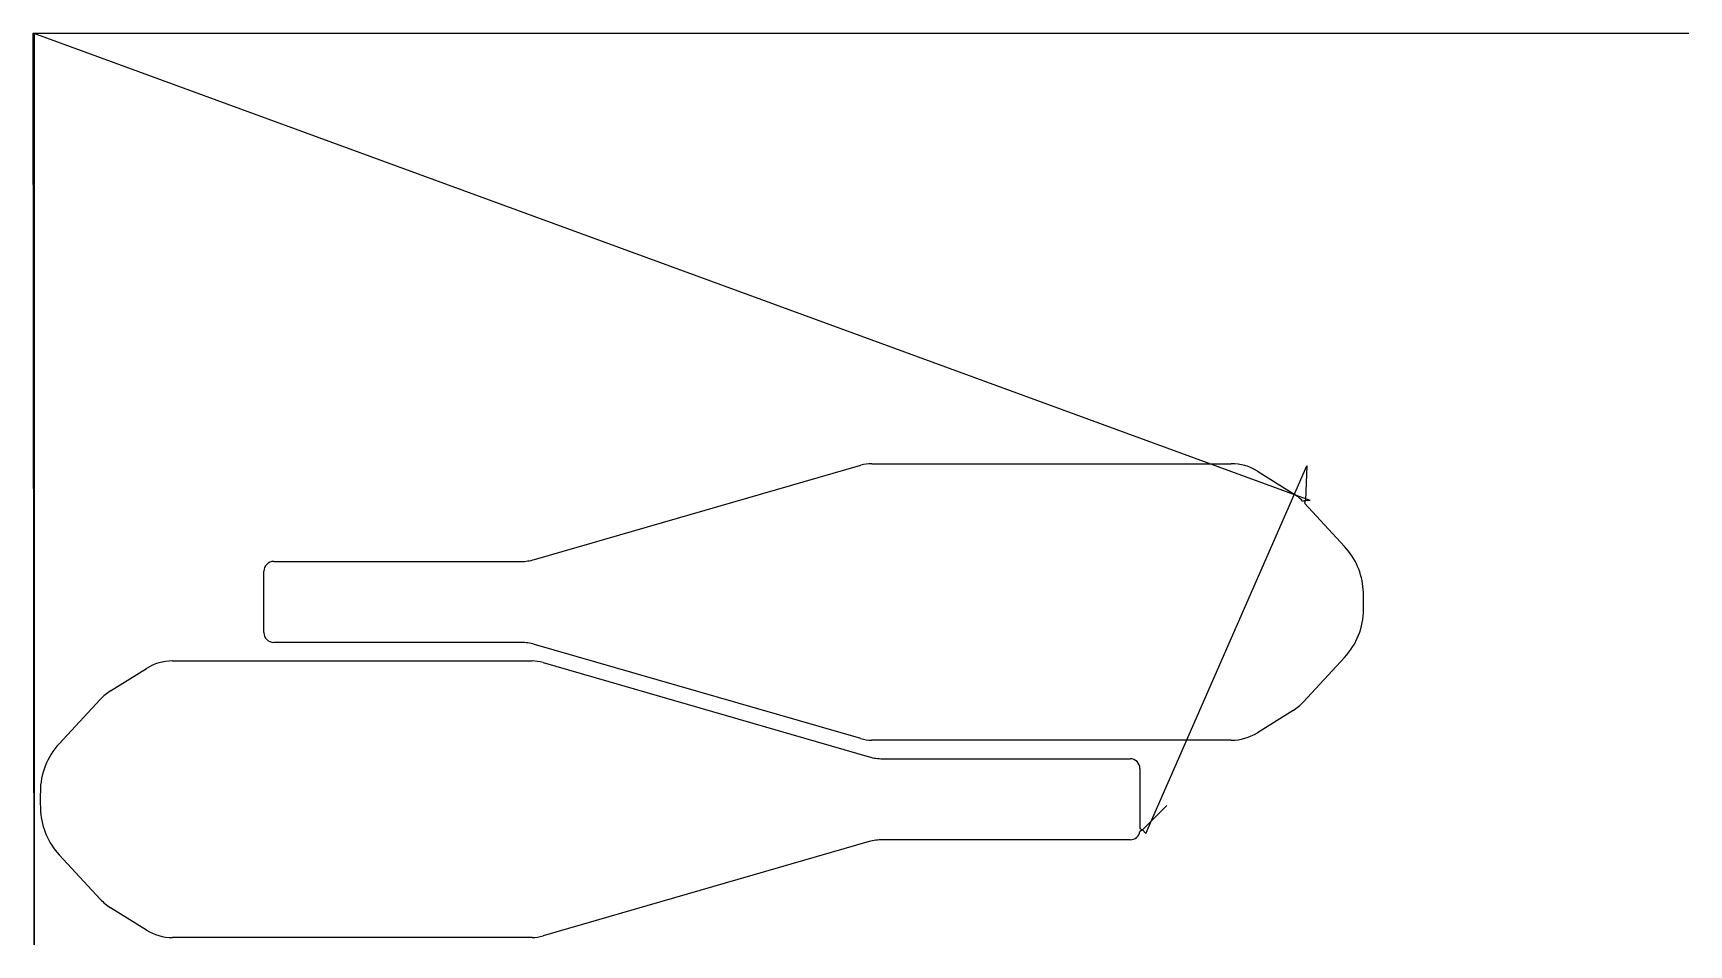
# Model space of a CAD drawing. Header units: metres. Extents: x 0 to 1676, y 0 to 923.
import ezdxf

# ---------------------------------------------------------------- set-up
doc = ezdxf.new("R2010")
doc.units = ezdxf.units.M

msp = doc.modelspace()

# ---------------------------------------------------------------- linework, layer by layer
at = {"layer": 'TOOL_0'}
for p, q in [((1292.729, 449.969), (-0.002, 923.254)), ((-0.002, 923.254), (0.998, 923.254)), ((0.998, 0), (-0.002, 923.254)), ((-0.002, 923.254), (0.998, 923.254)), ((0.998, 923.254), (0.998, 0)), ((0.998, 923.254), (1674.956, 923.254)), ((1674.956, 923.254), (1675.956, 923.254)), ((848.836, 487.259), (1212.723, 487.259)), ((507.566, 390.188), (837.722, 485.684)), ((1126.385, 112.835), (1289.078, 485.137)), ((1239.23, 479.654), (1275.361, 457.064)), ((1289.078, 485.137), (1287.734, 450.163)), ((1284.811, 449.474), (1287.733, 450.161)), ((1287.734, 450.163), (1286.866, 447.289)), ((1286.866, 447.289), (1327.5, 403.408)), ((1287.733, 450.161), (1292.729, 449.969)), ((243.538, 388.259), (493.952, 388.259)), ((233.538, 316.259), (233.538, 378.259)), ((493.952, 306.259), (243.538, 306.259)), ((837.722, 208.835), (507.567, 304.33)), ((141.122, 287.467), (505.009, 287.467)), ((516.123, 285.892), (846.278, 190.397)), ((1327.499, 291.112), (1285.846, 246.131)), ((78.484, 257.272), (114.615, 279.862)), ((26.346, 203.614), (67.999, 248.596)), ((1275.361, 237.455), (1239.231, 214.865)), ((1212.723, 207.26), (848.837, 207.26)), ((859.892, 188.468), (1110.307, 188.468)), ((1120.307, 178.468), (1120.307, 117.968)), ((1147.599, 141.117), (1122.85, 116.369)), ((1120.307, 117.968), (1122.849, 116.371)), ((846.279, 104.537), (516.124, 9.042)), ((1110.308, 106.466), (859.894, 106.466)), ((1122.85, 116.369), (1120.195, 114.968)), ((1122.849, 116.371), (1126.385, 112.835)), ((67.999, 46.338), (26.346, 91.319)), ((114.614, 15.072), (78.484, 37.662)), ((505.009, 7.467), (141.122, 7.467))]:
    msp.add_line(p, q, dxfattribs=at)
for centre, radius, start, end in [((848.906, 446.763), 40.496, 90.099039, 106.032074), ((1212.723, 437.259), 50, 57.984778, 90), ((1248.059, 413.397), 51.5, 44.468982, 57.985064), ((1274.89, 354.766), 71.651, 4.053598, 42.755764), ((243.538, 378.259), 10, 90, 180), ((493.952, 437.259), 49, 270, 286.131067), ((988.274, 346.623), 358.332, 358.89185, 2.112385), ((1275.038, 339.693), 71.5, 317.19907, 0), ((243.538, 316.259), 10, 180, 270), ((493.952, 257.259), 49, 73.867809, 90), ((141.122, 237.467), 50, 90, 122.015222), ((504.939, 246.971), 40.496, 73.967926, 89.900961), ((105.786, 213.605), 51.5, 122.014936, 137.200119), ((1248.059, 281.122), 51.5, 302.014936, 317.200119), ((78.808, 155.034), 71.5, 137.200203, 179.996795), ((848.907, 247.756), 40.496, 253.966567, 269.900961), ((1212.724, 257.26), 50, 269.998854, 302.015222), ((859.893, 237.468), 49, 253.867809, 269.998831), ((1110.307, 178.468), 10, 0, 90), ((365.572, 148.104), 358.331, 178.891211, 182.112225), ((78.956, 139.961), 71.651, 184.052801, 222.755764), ((859.894, 57.466), 49, 90, 106.132191), ((1110.308, 116.466), 10, 270, 351.384523), ((105.786, 81.329), 51.5, 222.799881, 237.985064), ((141.122, 57.467), 50, 237.983806, 270), ((504.94, 47.963), 40.496, 270.097625, 286.032074)]:
    msp.add_arc(centre, radius, start, end, dxfattribs=at)

doc.saveas('drawing.dxf')
